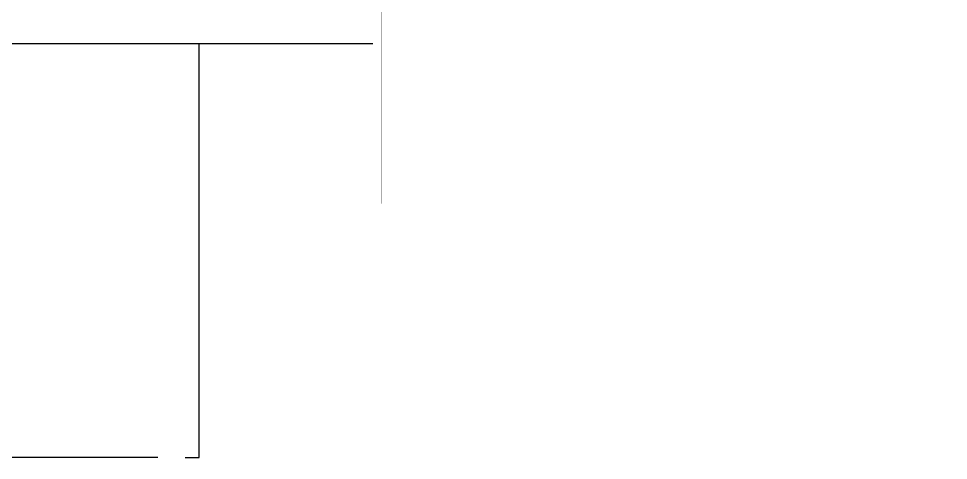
# Model space of a CAD drawing. Extents: x -163002 to 22103, y -98847 to 51643.
# Drawn here: x -96290 to -62595, y -98602 to -82598 of the extents above; entities that cross this region are included whole.
import ezdxf

# ---------------------------------------------------------------- set-up
doc = ezdxf.new("R2010")
doc.units = 0
doc.header["$LTSCALE"] = 1000
doc.header["$MEASUREMENT"] = 0
doc.layers.get('0').update_dxf_attribs({"linetype": 'CONTINUOUS'})
for name, color, linetype in [('s1108a$0$23', 7, 'CONTINUOUS'), ('s1108a$0$6', 7, 'CONTINUOUS'), ('s1108a$0$9', 7, 'CONTINUOUS')]:
    doc.layers.add(name, color=color, linetype=linetype)

# ---------------------------------------------------------------- blocks, each defined once
blk = doc.blocks.new('s1108a')
at = {"layer": 's1108a$0$23', "color": 11}
blk.add_line((-91250, -98500), (-97750, -98500), dxfattribs=at)
for points in [[(-120550, -84300), (-120550, -83500), (-83450, -83500)], [(-90250, -98500), (-89750, -98500), (-89750, -83500)]]:
    blk.add_lwpolyline(points, dxfattribs=at)
at = {"layer": 's1108a$0$6', "color": 14, "linetype": 'Continuous', "const_width": 5}
for points in [[(-90900, -88999), (-90600, -88999), (-90600, -87999), (-90900, -87999)], [(-91250, -98300), (-90250, -98300), (-90250, -98600), (-91250, -98600)]]:
    blk.add_lwpolyline(points, close=True, dxfattribs=at)
at = {"layer": 's1108a$0$9', "color": 10, "linetype": 'Continuous', "const_width": 5}
for points in [[(-62598, -65600), (-76200, -65600), (-76200, -76100), (-83150, -76100), (-83150, -89300)], [(-83450, -89300), (-83450, -82250), (-83550, -82250), (-83550, -81250), (-83450, -81250), (-83450, -75800)]]:
    blk.add_lwpolyline(points, dxfattribs=at)

msp = doc.modelspace()

# ---------------------------------------------------------------- block references
msp.add_blockref('s1108a', (0, 0))

doc.saveas('drawing.dxf')
